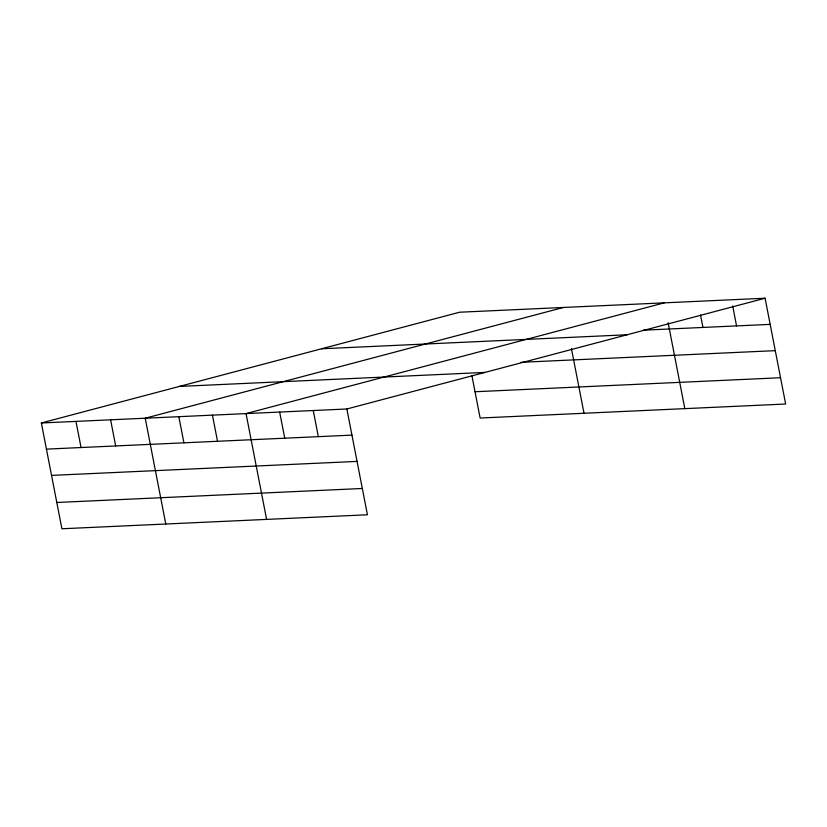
<?xml version="1.0" encoding="UTF-8"?>
<svg xmlns="http://www.w3.org/2000/svg" width="827" height="827" viewBox="0 0 827 827"><rect width="100%" height="100%" fill="white"/><g stroke="black" fill="none" stroke-linecap="round" stroke-linejoin="round"><path stroke-width="1.24" d="M41.35 422.979L346.864 408.983L367.426 514.776L61.911 528.773L41.35 422.979L459.574 312.224L765.089 298.227L785.65 404.021L480.136 418.017L471.917 375.727M563.445 307.468L145.221 418.214L165.793 524.018M664.267 302.847L246.043 413.593L266.604 519.397M346.864 408.983L765.089 298.227M643.21 330.18L770.164 324.37M321.558 348.777L627.073 334.77M521.062 362.298L775.271 350.648M179.366 386.426L484.88 372.429M475.029 391.74L780.543 377.732M46.436 449.123L351.94 435.116M51.543 475.401L357.057 461.404M56.805 502.485L362.319 488.488M732.691 305.99L736.557 325.9M700.531 314.994L702.95 327.44M668.133 322.757L684.828 408.641M571.447 348.622L584.007 413.262M313.257 410.523L318.333 436.656M279.65 412.053L284.736 438.196M212.436 415.133L217.522 441.277M178.828 416.674L183.914 442.817M110.601 419.806L115.677 445.949M75.97 421.388L81.056 447.531"/></g></svg>
